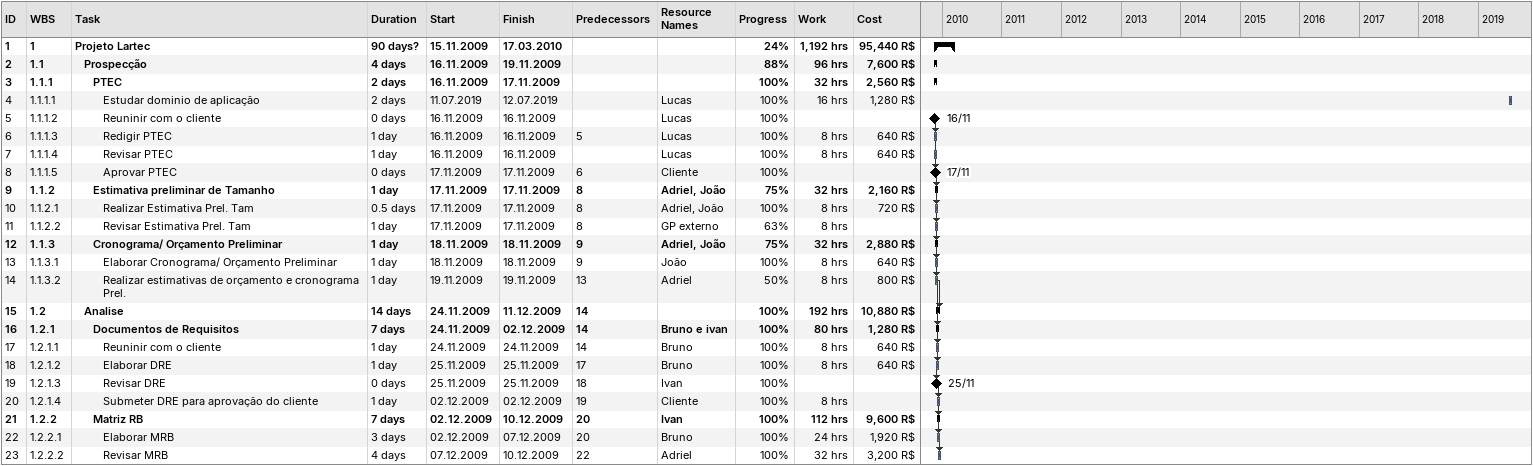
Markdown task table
| ID | WBS | Task | Duration | Start | Finish | Predecessors | Resources | % complete | Work (h) | Cost (R$) |
|---|---|---|---|---|---|---|---|---|---|---|
| 1 | 1 | **Projeto Lartec** | 90d? | 2009-11-15 | 2010-03-17 |  |  | 24 | 1192 | 95440 |
| 2 | 1.1 | **Prospecção** | 4d | 2009-11-16 | 2009-11-19 |  |  | 88 | 96 | 7600 |
| 3 | 1.1.1 | **PTEC** | 2d | 2009-11-16 | 2009-11-17 |  |  | 100 | 32 | 2560 |
| 4 | 1.1.1.1 | Estudar dominio de aplicação | 2d | 2019-07-11 | 2019-07-12 |  | Lucas | 100 | 16 | 1280 |
| 5 | 1.1.1.2 | Reuninir com o cliente | 0d | 2009-11-16 | 2009-11-16 |  | Lucas | 100 |  |  |
| 6 | 1.1.1.3 | Redigir PTEC | 1d | 2009-11-16 | 2009-11-16 | 5 | Lucas | 100 | 8 | 640 |
| 7 | 1.1.1.4 | Revisar PTEC | 1d | 2009-11-16 | 2009-11-16 |  | Lucas | 100 | 8 | 640 |
| 8 | 1.1.1.5 | Aprovar PTEC | 0d | 2009-11-17 | 2009-11-17 | 6 | Cliente | 100 |  |  |
| 9 | 1.1.2 | **Estimativa preliminar de Tamanho** | 1d | 2009-11-17 | 2009-11-17 | 8 | Adriel, João | 75 | 32 | 2160 |
| 10 | 1.1.2.1 | Realizar Estimativa Prel. Tam | 0.5d | 2009-11-17 | 2009-11-17 | 8 | Adriel, João | 100 | 8 | 720 |
| 11 | 1.1.2.2 | Revisar Estimativa Prel. Tam | 1d | 2009-11-17 | 2009-11-17 | 8 | GP externo | 63 | 8 |  |
| 12 | 1.1.3 | **Cronograma/ Orçamento Preliminar** | 1d | 2009-11-18 | 2009-11-18 | 9 | Adriel, João | 75 | 32 | 2880 |
| 13 | 1.1.3.1 | Elaborar Cronograma/ Orçamento Preliminar | 1d | 2009-11-18 | 2009-11-18 | 9 | João | 100 | 8 | 640 |
| 14 | 1.1.3.2 | Realizar estimativas de orçamento e cronograma Prel. | 1d | 2009-11-19 | 2009-11-19 | 13 | Adriel | 50 | 8 | 800 |
| 15 | 1.2 | **Analise** | 14d | 2009-11-24 | 2009-12-11 | 14 |  | 100 | 192 | 10880 |
| 16 | 1.2.1 | **Documentos de Requisitos** | 7d | 2009-11-24 | 2009-12-02 | 14 | Bruno e ivan | 100 | 80 | 1280 |
| 17 | 1.2.1.1 | Reuninir com o cliente | 1d | 2009-11-24 | 2009-11-24 | 14 | Bruno | 100 | 8 | 640 |
| 18 | 1.2.1.2 | Elaborar DRE | 1d | 2009-11-25 | 2009-11-25 | 17 | Bruno | 100 | 8 | 640 |
| 19 | 1.2.1.3 | Revisar DRE | 0d | 2009-11-25 | 2009-11-25 | 18 | Ivan | 100 |  |  |
| 20 | 1.2.1.4 | Submeter DRE para aprovação do cliente | 1d | 2009-12-02 | 2009-12-02 | 19 | Cliente | 100 | 8 |  |
| 21 | 1.2.2 | **Matriz RB** | 7d | 2009-12-02 | 2009-12-10 | 20 | Ivan | 100 | 112 | 9600 |
| 22 | 1.2.2.1 | Elaborar MRB | 3d | 2009-12-02 | 2009-12-07 | 20 | Bruno | 100 | 24 | 1920 |
| 23 | 1.2.2.2 | Revisar MRB | 4d | 2009-12-07 | 2009-12-10 | 22 | Adriel | 100 | 32 | 3200 |
